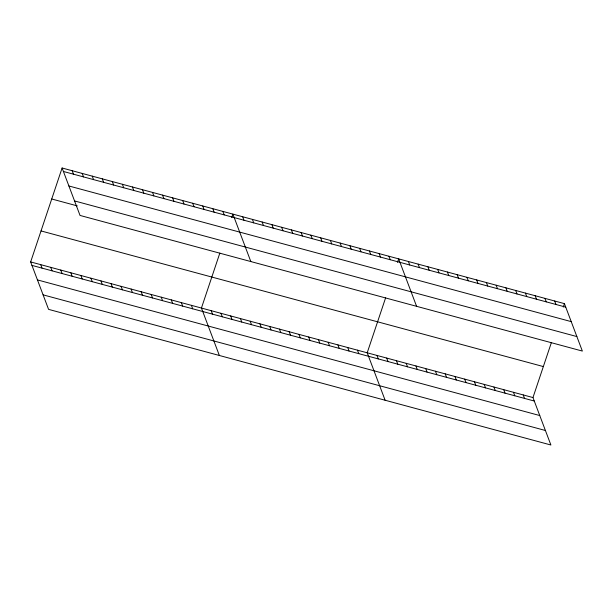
<?xml version="1.0" encoding="UTF-8"?>
<svg xmlns="http://www.w3.org/2000/svg" width="613" height="613" viewBox="0 0 613 613"><rect width="100%" height="100%" fill="white"/><g stroke="black" fill="none" stroke-linecap="round" stroke-linejoin="round"><path stroke-width="0.92" d="M551.371 342.613L532.965 397.561L550.895 445L48.573 309.366L30.65 261.927L62.105 168L564.427 303.634L582.35 351.073L80.035 215.439L62.105 168M219.837 253.092L201.439 308.04L219.362 355.479M231.745 217.561L232.894 214.113L250.824 261.552M385.608 297.857L367.202 352.804L385.125 400.243M397.508 262.318L398.657 258.878L416.587 306.316M563.27 307.082L564.427 303.634M63.423 171.471L565.738 307.113M68.901 185.984L571.216 321.618M74.548 200.934L576.871 336.568M51.73 198.995L77.299 205.899M41.033 230.932L543.348 366.566M30.65 261.927L532.965 397.561M31.96 265.398L534.283 401.04M37.447 279.911L539.762 415.545M43.094 294.853L545.409 430.495M554.673 301.006L555.983 304.477M544.926 298.37L546.237 301.849M535.172 295.734L536.482 299.213M525.418 293.106L526.736 296.577M515.671 290.47L516.981 293.949M505.917 287.842L507.235 291.313M496.17 285.206L497.48 288.685M486.415 282.57L487.733 286.049M523.218 394.933L524.529 398.404M476.669 279.942L477.979 283.413M513.464 392.297L514.782 395.776M466.914 277.306L468.232 280.785M503.717 389.661L505.028 393.14M457.168 274.67L458.478 278.149M493.963 387.033L495.281 390.504M447.413 272.042L448.724 275.513M484.216 384.397L485.527 387.876M437.667 269.406L438.977 272.885M474.462 381.761L475.772 385.24M427.912 266.778L429.223 270.249M464.708 379.133L466.026 382.604M418.158 264.142L419.476 267.62M454.961 376.497L456.271 379.976M408.411 261.506L409.722 264.985M445.207 373.869L446.525 377.34M435.46 371.233L436.77 374.712M388.91 256.242L390.22 259.72M425.706 368.597L427.023 372.076M379.156 253.613L380.474 257.085M415.959 365.969L417.269 369.44M369.409 250.978L370.719 254.456M406.204 363.333L407.522 366.812M359.655 248.342L360.973 251.82M396.458 360.705L397.768 364.176M349.908 245.713L351.218 249.184M386.703 358.069L388.021 361.547M340.154 243.077L341.472 246.556M376.957 355.433L378.267 358.911M330.407 240.442L331.717 243.92M320.653 237.813L321.963 241.284M357.456 350.169L358.766 353.647M310.898 235.177L312.216 238.656M347.701 347.533L349.012 351.011M301.152 232.549L302.462 236.02M337.947 344.904L339.265 348.376M291.397 229.913L292.715 233.392M328.2 342.269L329.51 345.747M281.651 227.277L282.961 230.756M318.446 339.64L319.764 343.111M271.896 224.649L273.214 228.12M308.699 337.004L310.009 340.483M262.149 222.013L263.46 225.492M298.945 334.369L300.263 337.847M252.395 219.385L253.713 222.856M289.198 331.74L290.508 335.211M242.648 216.749L243.959 220.228M279.444 329.104L280.762 332.583M269.697 326.476L271.007 329.947M222.848 211.401L224.159 214.879M259.943 323.84L261.253 327.319M212.803 208.688L214.113 212.167M250.196 321.204L251.506 324.683M202.757 205.976L204.068 209.454M240.442 318.576L241.752 322.047M192.712 203.263L194.022 206.742M230.687 315.94L232.005 319.419M182.666 200.551L183.977 204.029M220.941 313.304L222.251 316.783M172.613 197.838L173.931 201.317M211.186 310.676L212.504 314.147M162.568 195.126L163.886 198.604M152.522 192.413L153.84 195.892M191.394 305.328L192.704 308.806M142.477 189.701L143.794 193.179M181.348 302.615L182.659 306.094M132.431 186.988L133.741 190.467M171.295 299.903L172.613 303.381M122.385 184.275L123.696 187.754M161.25 297.19L162.568 300.669M112.34 181.563L113.65 185.042M151.204 294.478L152.522 297.956M102.294 178.85L103.605 182.329M141.159 291.765L142.477 295.244M92.249 176.138L93.559 179.617M131.113 289.052L132.423 292.531M82.203 173.425L83.514 176.904M121.067 286.34L122.378 289.819M72.15 170.713L73.468 174.184M111.022 283.627L112.332 287.106M100.976 280.915L102.287 284.394M90.931 278.202L92.241 281.681M80.885 275.49L82.196 278.961M70.832 272.777L72.15 276.248M60.787 270.065L62.105 273.536M50.741 267.352L52.059 270.823M40.696 264.64L42.013 268.111"/></g></svg>
